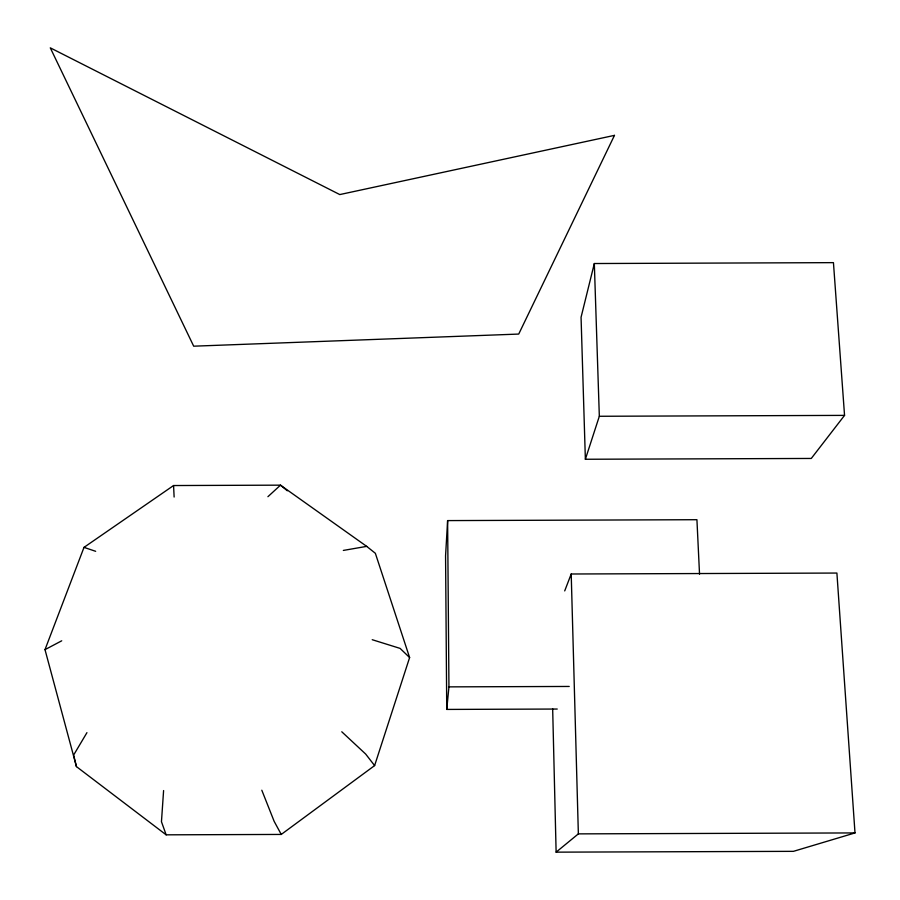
<?xml version="1.0" encoding="UTF-8"?>
<svg xmlns="http://www.w3.org/2000/svg" width="900" height="900" viewBox="0 0 900 900"><rect width="100%" height="100%" fill="white"/><g stroke="black" fill="none" stroke-linecap="round" stroke-linejoin="round"><path stroke-width="1.35" d="M699.536 574.2L696.926 519.705L447.615 520.594L445.567 555.908L446.738 709.425L557.235 709.043M163.597 790.56L161.46 821.722L166.151 834.829L281.25 834.435L374.614 765.585L409.613 657.562L375.356 553.298L366.683 546.368L280.485 485.156L173.565 485.539L84.004 547.369L45 649.643L76.444 766.609L166.151 834.829M446.738 709.425L448.942 686.869L447.615 520.594M594.326 263.531L581.062 317.272L585.371 459.259L811.283 458.449L844.549 415.384L833.445 262.642L594.326 263.531L599.332 416.272L585.371 459.259M564.705 590.906L571.207 573.998L836.899 573.053L855 832.928L793.429 851.344L556.121 852.154L552.668 708.84M86.94 732.656L73.631 755.055L76.444 766.609M267.919 496.699L280.485 485.156L287.336 490.793M556.121 852.154L578.363 833.873L855 832.928M45 649.643L61.718 640.8M343.339 550.429L366.683 546.368M599.332 416.272L844.549 415.384M448.942 686.869L569.227 686.452M372.229 639.709L400.095 648.394L409.613 657.562M84.004 547.369L95.659 551.306M341.775 731.779L365.659 754.043L374.614 765.585M281.25 834.435L274.151 821.34L261.81 790.222M173.565 485.539L174.127 497.036M571.207 573.998L578.363 833.873M614.475 135.371L518.726 334.069L193.691 346.185L50.288 47.846L339.784 194.569L614.475 135.371"/></g></svg>
